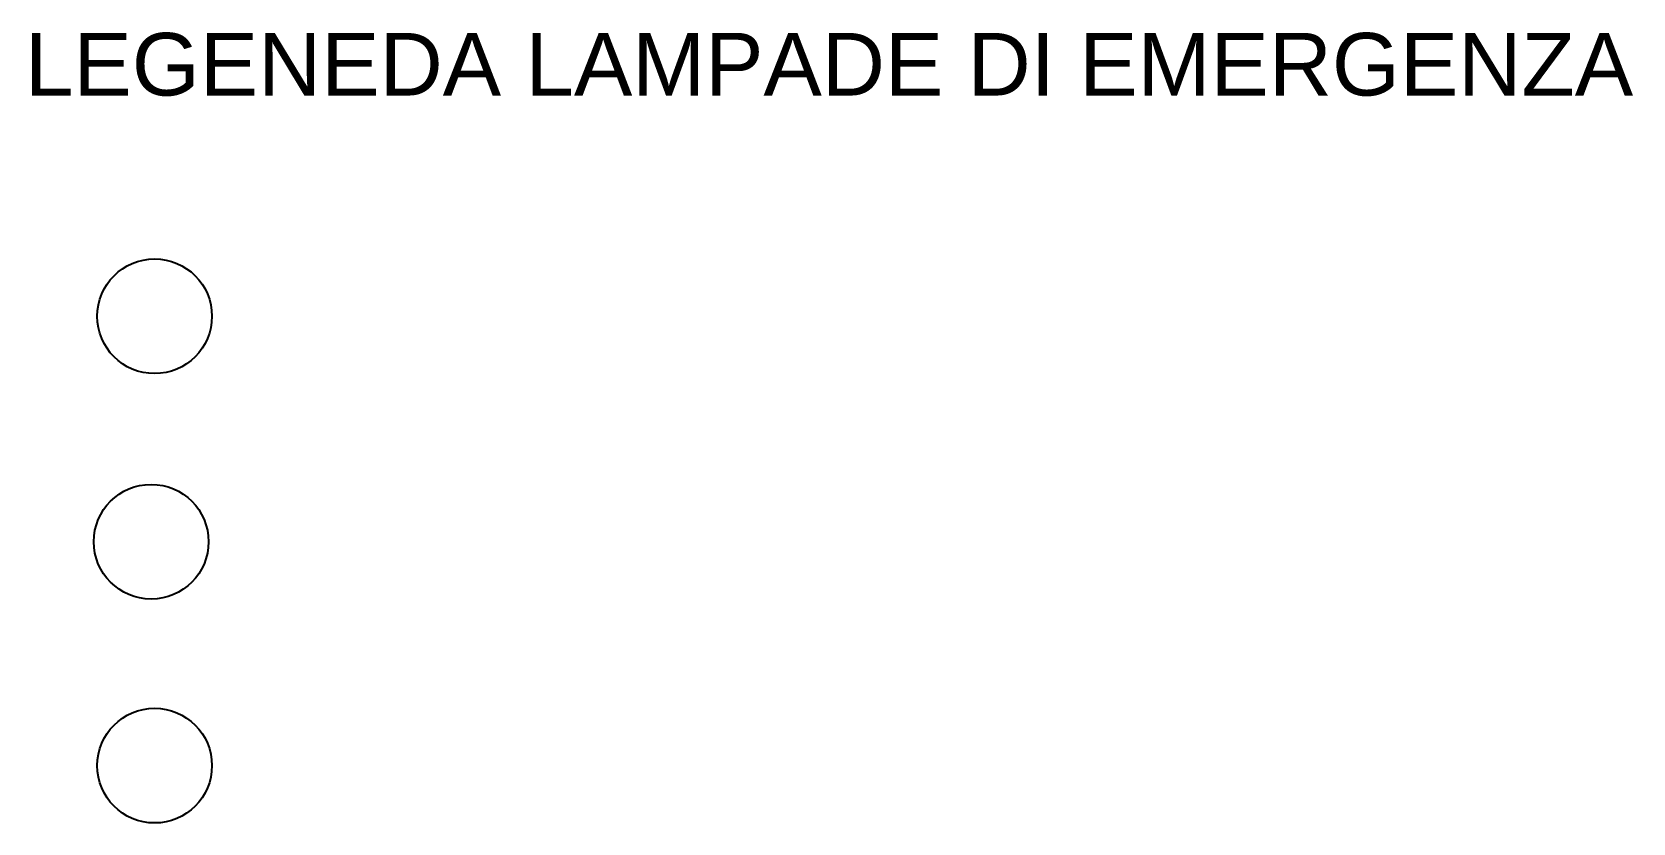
# Model space of a CAD drawing. Header units: metres. Extents: x 7089 to 7856, y -5323 to -4944.
import ezdxf
from ezdxf.enums import TextEntityAlignment as Align

# ---------------------------------------------------------------- set-up
doc = ezdxf.new("R2010")
doc.units = ezdxf.units.M
doc.header["$LTSCALE"] = 0.0125
doc.layers.add('LAMPADE DI EMERGENZA', color=3, linetype='Continuous')
doc.layers.add('MURI', color=7, linetype='Continuous', lineweight=9)
doc.styles.add('ducale_200', font='arial.ttf', dxfattribs={"height": 1})

msp = doc.modelspace()

# ---------------------------------------------------------------- linework, layer by layer
at = {"layer": 'LAMPADE DI EMERGENZA'}
msp.add_circle((7147.42, -5080.33), 27.49, dxfattribs=at)
at = {"layer": 'LAMPADE DI EMERGENZA', "color": 6}
msp.add_circle((7145.8, -5188.4), 27.49, dxfattribs=at)
at = {"layer": 'LAMPADE DI EMERGENZA', "color": 5}
msp.add_circle((7147.42, -5295.72), 27.49, dxfattribs=at)

# ---------------------------------------------------------------- texts
at = {"layer": 'MURI', "linetype": 'ByBlock', "lineweight": 30, "style": 'ducale_200'}
msp.add_text('LEGENEDA LAMPADE DI EMERGENZA ', height=30, dxfattribs=at).set_placement((7476.45, -4974.54), align=Align.CENTER)

doc.saveas('drawing.dxf')
